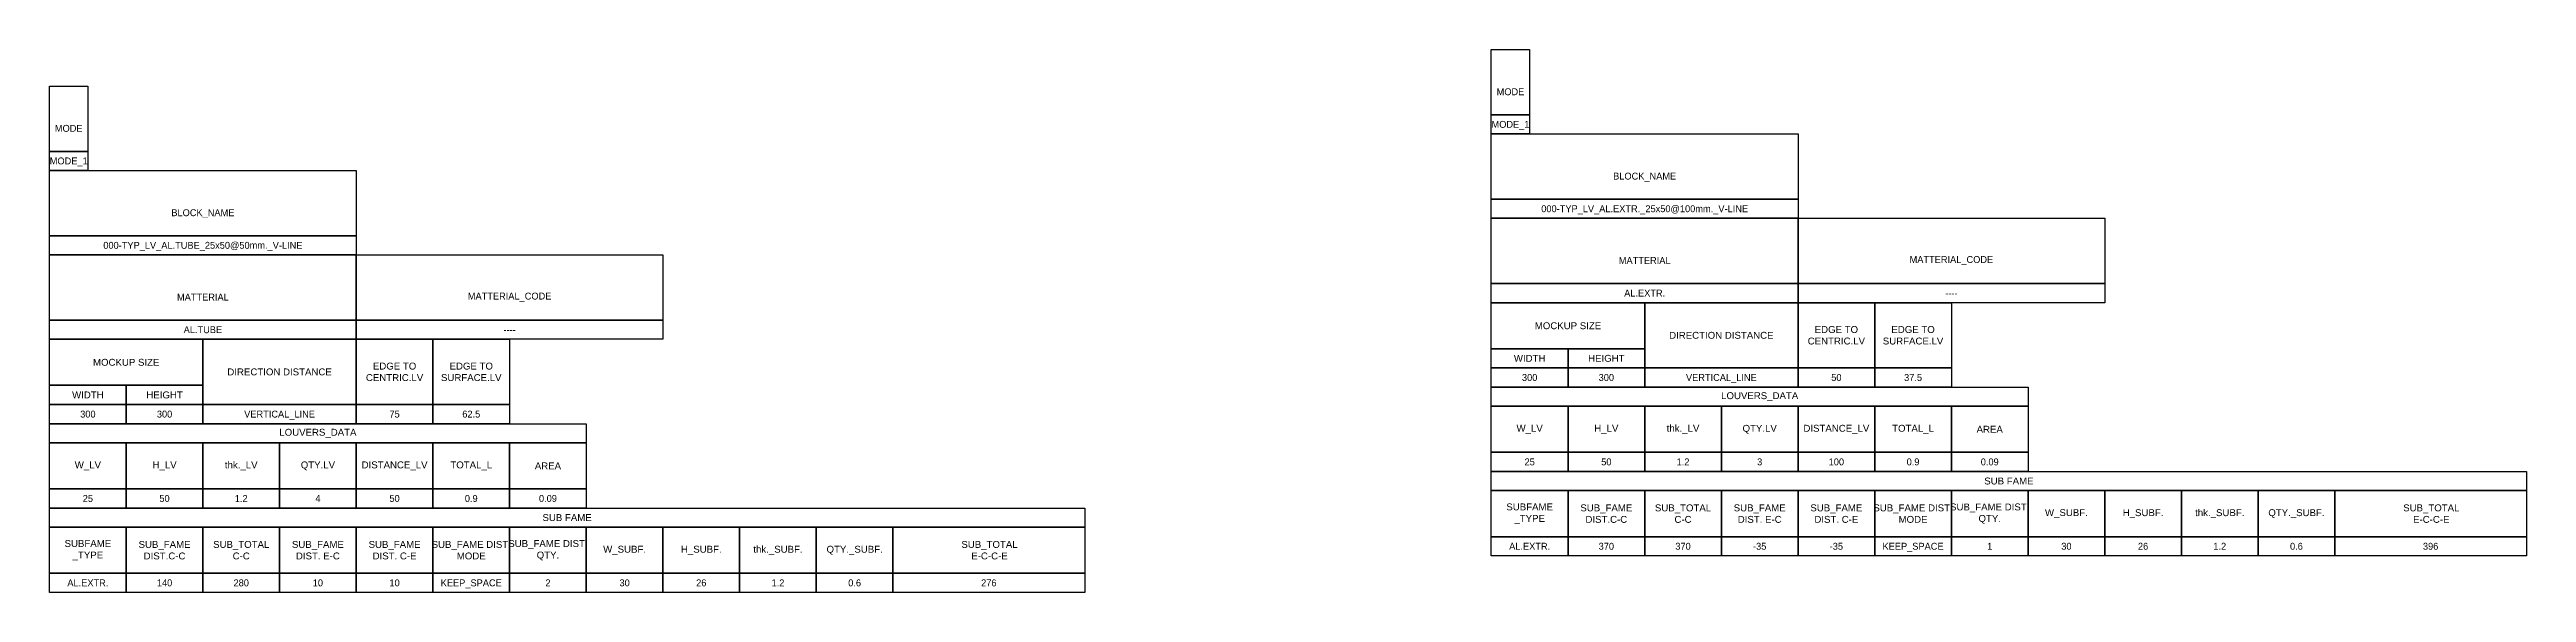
# Model space of a CAD drawing. Header units: millimetres. Extents: x -244126 to 368105, y -173968 to 259060.
# Drawn here: x -1276 to 1954, y 21893 to 22601 of the extents above; entities that cross this region are included whole.
import ezdxf
from ezdxf.enums import TextEntityAlignment as Align

# ---------------------------------------------------------------- set-up
doc = ezdxf.new("R2010")
doc.units = ezdxf.units.MM
doc.header["$MEASUREMENT"] = 0
for name, color, linetype in [('001 - ASCESSORIES', 1, 'Continuous'), ('002 - STRUCTURAL STEEL', 4, 'Continuous'), ('A04_TUBE SERIES', 7, 'Continuous')]:
    doc.layers.add(name, color=color, linetype=linetype)
doc.styles.get("Standard").update_dxf_attribs({"font": 'arial.ttf'})
doc.styles.add('TA', font='Cordia New.ttf', dxfattribs={"height": 4.5})

# ---------------------------------------------------------------- blocks, each defined once
blk = doc.blocks.new('*U560')
at = {"layer": '002 - STRUCTURAL STEEL', "color": 0, "linetype": 'ByBlock'}
blk.add_lwpolyline([(0, 5), (10, 5), (10, 0), (0, 0)], close=True, dxfattribs=at)
blk = doc.blocks.new('*U561')
at = {"layer": '002 - STRUCTURAL STEEL', "color": 0, "linetype": 'ByBlock'}
blk.add_lwpolyline([(0, 17), (10, 17), (10, 0), (0, 0)], close=True, dxfattribs=at)
blk = doc.blocks.new('*U567')
at = {"layer": '002 - STRUCTURAL STEEL', "color": 0, "linetype": 'ByBlock'}
blk.add_lwpolyline([(0, 17), (80, 17), (80, 0), (0, 0)], close=True, dxfattribs=at)
blk = doc.blocks.new('*U4911')
at = {"layer": '002 - STRUCTURAL STEEL', "color": 0, "linetype": 'ByBlock'}
blk.add_lwpolyline([(0, 5), (80, 5), (80, 0), (0, 0)], close=True, dxfattribs=at)
blk = doc.blocks.new('*U568')
at = {"layer": '002 - STRUCTURAL STEEL', "color": 0, "linetype": 'ByBlock'}
blk.add_lwpolyline([(0, 12), (40, 12), (40, 0), (0, 0)], close=True, dxfattribs=at)
blk = doc.blocks.new('*U4914')
at = {"layer": '002 - STRUCTURAL STEEL', "color": 0, "linetype": 'ByBlock'}
blk.add_lwpolyline([(0, 5), (20, 5), (20, 0), (0, 0)], close=True, dxfattribs=at)
blk = doc.blocks.new('*U3045')
at = {"layer": '002 - STRUCTURAL STEEL', "color": 0, "linetype": 'ByBlock'}
blk.add_lwpolyline([(0, 17), (40, 17), (40, 0), (0, 0)], close=True, dxfattribs=at)
blk = doc.blocks.new('*U3044')
at = {"layer": '002 - STRUCTURAL STEEL', "color": 0, "linetype": 'ByBlock'}
blk.add_lwpolyline([(0, 17), (20, 17), (20, 0), (0, 0)], close=True, dxfattribs=at)
blk = doc.blocks.new('*U562')
at = {"layer": '002 - STRUCTURAL STEEL', "color": 0, "linetype": 'ByBlock'}
blk.add_lwpolyline([(0, 12), (20, 12), (20, 0), (0, 0)], close=True, dxfattribs=at)
blk = doc.blocks.new('*U563')
at = {"layer": '002 - STRUCTURAL STEEL', "color": 0, "linetype": 'ByBlock'}
blk.add_lwpolyline([(0, 12), (20, 12), (20, 0), (0, 0)], close=True, dxfattribs=at)
blk = doc.blocks.new('*U564')
at = {"layer": '002 - STRUCTURAL STEEL', "color": 0, "linetype": 'ByBlock'}
blk.add_lwpolyline([(0, 12), (20, 12), (20, 0), (0, 0)], close=True, dxfattribs=at)
blk = doc.blocks.new('*U565')
at = {"layer": '002 - STRUCTURAL STEEL', "color": 0, "linetype": 'ByBlock'}
blk.add_lwpolyline([(0, 5), (270, 5), (270, 0), (0, 0)], close=True, dxfattribs=at)
blk = doc.blocks.new('*U566')
at = {"layer": '002 - STRUCTURAL STEEL', "color": 0, "linetype": 'ByBlock'}
blk.add_lwpolyline([(0, 12), (20, 12), (20, 0), (0, 0)], close=True, dxfattribs=at)
blk = doc.blocks.new('*U570')
at = {"layer": '002 - STRUCTURAL STEEL', "color": 0, "linetype": 'ByBlock'}
blk.add_lwpolyline([(0, 12), (20, 12), (20, 0), (0, 0)], close=True, dxfattribs=at)
blk = doc.blocks.new('*U571')
at = {"layer": '002 - STRUCTURAL STEEL', "color": 0, "linetype": 'ByBlock'}
blk.add_lwpolyline([(0, 12), (20, 12), (20, 0), (0, 0)], close=True, dxfattribs=at)
blk = doc.blocks.new('*U572')
at = {"layer": '002 - STRUCTURAL STEEL', "color": 0, "linetype": 'ByBlock'}
blk.add_lwpolyline([(0, 12), (20, 12), (20, 0), (0, 0)], close=True, dxfattribs=at)
blk = doc.blocks.new('*U573')
at = {"layer": '002 - STRUCTURAL STEEL', "color": 0, "linetype": 'ByBlock'}
blk.add_lwpolyline([(0, 12), (20, 12), (20, 0), (0, 0)], close=True, dxfattribs=at)
blk = doc.blocks.new('*U574')
at = {"layer": '002 - STRUCTURAL STEEL', "color": 0, "linetype": 'ByBlock'}
blk.add_lwpolyline([(0, 12), (20, 12), (20, 0), (0, 0)], close=True, dxfattribs=at)
blk = doc.blocks.new('*U575')
at = {"layer": '002 - STRUCTURAL STEEL', "color": 0, "linetype": 'ByBlock'}
blk.add_lwpolyline([(0, 12), (50, 12), (50, 0), (0, 0)], close=True, dxfattribs=at)
blk = doc.blocks.new('*U4913')
at = {"layer": '002 - STRUCTURAL STEEL', "color": 0, "linetype": 'ByBlock'}
blk.add_lwpolyline([(0, 5), (40, 5), (40, 0), (0, 0)], close=True, dxfattribs=at)
blk = doc.blocks.new('*U569')
at = {"layer": '002 - STRUCTURAL STEEL', "color": 0, "linetype": 'ByBlock'}
blk.add_lwpolyline([(0, 5), (50, 5), (50, 0), (0, 0)], close=True, dxfattribs=at)
blk = doc.blocks.new('*U556')
at = {"layer": '002 - STRUCTURAL STEEL', "color": 0, "linetype": 'ByBlock'}
blk.add_lwpolyline([(0, 12), (20, 12), (20, 0), (0, 0)], close=True, dxfattribs=at)
blk = doc.blocks.new('*U557')
at = {"layer": '002 - STRUCTURAL STEEL', "color": 0, "linetype": 'ByBlock'}
blk.add_lwpolyline([(0, 12), (20, 12), (20, 0), (0, 0)], close=True, dxfattribs=at)
blk = doc.blocks.new('*U558')
at = {"layer": '002 - STRUCTURAL STEEL', "color": 0, "linetype": 'ByBlock'}
blk.add_lwpolyline([(0, 12), (20, 12), (20, 0), (0, 0)], close=True, dxfattribs=at)
blk = doc.blocks.new('*U559')
at = {"layer": '002 - STRUCTURAL STEEL', "color": 0, "linetype": 'ByBlock'}
blk.add_lwpolyline([(0, 12), (20, 12), (20, 0), (0, 0)], close=True, dxfattribs=at)
blk = doc.blocks.new('*U550')
at = {"layer": '002 - STRUCTURAL STEEL', "color": 0, "linetype": 'ByBlock'}
blk.add_lwpolyline([(0, 12), (20, 12), (20, 0), (0, 0)], close=True, dxfattribs=at)
blk = doc.blocks.new('*U551')
at = {"layer": '002 - STRUCTURAL STEEL', "color": 0, "linetype": 'ByBlock'}
blk.add_lwpolyline([(0, 12), (20, 12), (20, 0), (0, 0)], close=True, dxfattribs=at)
blk = doc.blocks.new('*U552')
at = {"layer": '002 - STRUCTURAL STEEL', "color": 0, "linetype": 'ByBlock'}
blk.add_lwpolyline([(0, 12), (20, 12), (20, 0), (0, 0)], close=True, dxfattribs=at)
blk = doc.blocks.new('*U553')
at = {"layer": '002 - STRUCTURAL STEEL', "color": 0, "linetype": 'ByBlock'}
blk.add_lwpolyline([(0, 12), (20, 12), (20, 0), (0, 0)], close=True, dxfattribs=at)
blk = doc.blocks.new('*U554')
at = {"layer": '002 - STRUCTURAL STEEL', "color": 0, "linetype": 'ByBlock'}
blk.add_lwpolyline([(0, 12), (20, 12), (20, 0), (0, 0)], close=True, dxfattribs=at)
blk = doc.blocks.new('*U555')
at = {"layer": '002 - STRUCTURAL STEEL', "color": 0, "linetype": 'ByBlock'}
blk.add_lwpolyline([(0, 5), (140, 5), (140, 0), (0, 0)], close=True, dxfattribs=at)
blk = doc.blocks.new('LV_DATA_FROM_EXCEl')
at = {"color": 0}
for name, p in [('*U561', (0, 115)), ('*U560', (0, 110)), ('*U567', (0, 93)), ('*U4911', (0, 88)), ('*U567', (0, 71)), ('*U567', (80, 71)), ('*U4911', (0, 66)), ('*U568', (0, 54)), ('*U3045', (40, 49)), ('*U4911', (80, 66)), ('*U3044', (80, 49)), ('*U3044', (100, 49)), ('*U4914', (0, 49)), ('*U4914', (20, 49)), ('*U4914', (0, 44)), ('*U4914', (20, 44)), ('*U4913', (40, 44)), ('*U4914', (80, 44)), ('*U4914', (100, 44)), ('*U555', (0, 39)), ('*U556', (0, 27)), ('*U557', (20, 27)), ('*U558', (40, 27)), ('*U559', (60, 27)), ('*U550', (80, 27)), ('*U551', (100, 27)), ('*U552', (120, 27)), ('*U4914', (0, 22)), ('*U4914', (20, 22)), ('*U4914', (40, 22)), ('*U4914', (60, 22)), ('*U4914', (80, 22)), ('*U4914', (100, 22)), ('*U4914', (120, 22)), ('*U565', (0, 17)), ('*U554', (0, 5)), ('*U553', (20, 5)), ('*U562', (40, 5)), ('*U563', (60, 5)), ('*U564', (80, 5)), ('*U566', (100, 5)), ('*U570', (120, 5)), ('*U571', (140, 5)), ('*U572', (160, 5)), ('*U573', (180, 5)), ('*U574', (200, 5)), ('*U575', (220, 5)), ('*U4914', (0, 0)), ('*U4914', (20, 0)), ('*U4914', (40, 0)), ('*U4914', (60, 0)), ('*U4914', (80, 0)), ('*U4914', (100, 0)), ('*U4914', (120, 0)), ('*U4914', (140, 0)), ('*U4914', (160, 0)), ('*U4914', (180, 0)), ('*U4914', (200, 0)), ('*U569', (220, 0))]:
    blk.add_blockref(name, p, dxfattribs=at)
at = {"color": 0, "style": 'TA'}
for s, p in [('MODE', (5, 121)), ('BLOCK_NAME', (40, 99))]:
    blk.add_text(s, height=1.8, dxfattribs=at).set_placement(p, align=Align.MIDDLE_CENTER)
at = {"color": 0}
for s, p in [('MOCKUP SIZE', (20, 60)), ('DIRECTION DISTANCE', (60, 57.5)), ('WIDTH', (10, 51.5)), ('HEIGHT', (30, 51.5))]:
    blk.add_text(s, height=1.8, dxfattribs=at).set_placement(p, align=Align.MIDDLE_CENTER)
at = {"color": 0, "char_height": 1.8, "width": 13.8921, "attachment_point": 5, "style": 'TA'}
for s, insert in [('MATTERIAL', (40, 77)), ('MATTERIAL_CODE', (120, 77))]:
    blk.add_mtext(s, dxfattribs=dict(at, insert=insert))
at = {"color": 0, "char_height": 1.8, "attachment_point": 5}
for s, insert, width in [('EDGE TO CENTRIC.LV', (90, 57.5), 20), ('EDGE TO SURFACE.LV', (110, 57.5), 20), ('LOUVERS_DATA', (70, 41.5), 140), ('W_LV', (10, 33), 20), ('H_LV', (30, 33), 20), ('thk._LV', (50, 33), 20), ('QTY.LV', (70, 33), 20), ('DISTANCE_LV', (90, 33), 20), ('TOTAL_L', (110, 33), 20), ('AREA', (130, 33), 20), ('SUB FAME', (135, 19.5), 200), ('SUBFAME^J_TYPE', (10, 11), 20), ('SUB_FAME DIST.C-C', (30, 11), 20), ('SUB_TOTAL\\PC-C', (50, 11), 20), ('SUB_FAME DIST. E-C', (70, 11), 20), ('SUB_FAME DIST. C-E', (90, 11), 20), ('SUB_FAME DIST.\\PMODE', (110, 11), 20), ('SUB_FAME DIST.\\PQTY.', (130, 11), 20), ('SUB_TOTAL\\PE-C-C-E', (245.18, 11), 49.6483), ('W_SUBF.', (150, 11.01), 20), ('H_SUBF.', (170, 11), 20), ('thk._SUBF.', (190, 11), 20), ('QTY._SUBF.', (210, 11), 20)]:
    blk.add_mtext(s, dxfattribs=dict(at, insert=insert, width=width))
at = {"style": 'TA'}
for tag, p in [('MODE_VALUE', (5, 112.5)), ('BLOCK_NAME_VALUE', (40, 90.5)), ('MATTERIAL_VALUE', (40, 68.5)), ('MATTERIAL_CODE_VALUE', (120, 68.5)), ('DIRECTION DISTANCE_VALUE', (60, 46.5)), ('EDGE TO CENTRIC.LV_VALUE', (90, 46.5)), ('EDGE TO SURFACE.LV_VALUE', (110, 46.5)), ('DISTANCE_LV_VALUE', (90, 24.5)), ('TOTAL_L_VALUE', (110, 24.5)), ('AREA_VALUE', (130, 24.5)), ('SUBFAME^J_TYPE_VALUE', (10, 2.5)), ('SUB_FAME_DIST._QTY._VALUE', (130, 2.5)), ('W_SUBF._VALUE', (150, 2.5)), ('H_SUBF._VALUE', (170, 2.5)), ('THK._SUBF._VALUE', (190, 2.5)), ('QTY._SUBF._VALUE', (210, 2.5)), ('SUB_TOTAL\\PE-C-C-E_VALUE', (245, 2.5))]:
    blk.add_attdef(tag, text='', height=1.8, dxfattribs=at).set_placement(p, align=Align.MIDDLE_CENTER)
at = {"color": 3, "style": 'TA'}
for tag, p in [('WIDTH_VALUE', (10, 46.5)), ('HEIGHT_VALUE', (30, 46.5)), ('W_LV_VALUE', (10, 24.5)), ('H_LV_VALUE', (30, 24.5)), ('THK._LV_VALUE', (50, 24.5)), ('QTY.LV_VALUE', (70, 24.5)), ('SUB_FAME DIST.C-C_VALUE', (30, 2.5))]:
    blk.add_attdef(tag, text='', height=1.8, dxfattribs=at).set_placement(p, align=Align.MIDDLE_CENTER)
at = {"style": 'TA', "flags": 8}
for tag, p in [('SUB_TOTAL\\PC-C_VALUE', (50, 2.5)), ('SUB_FAME DIST. E-C_VALUE', (70, 2.5)), ('SUB_FAME DIST. C-E_VALUE', (90, 2.5)), ('SUB_FAME DIST.\\PMODE_VALUE', (110, 2.5))]:
    blk.add_attdef(tag, text='', height=1.8, dxfattribs=at).set_placement(p, align=Align.MIDDLE_CENTER)

msp = doc.modelspace()

# ---------------------------------------------------------------- block references
at = {"layer": '001 - ASCESSORIES', "color": 1}
ref = msp.add_blockref('LV_DATA_FROM_EXCEl', (-1276.11789, 21893.41753), dxfattribs=dict(at, xscale=5, yscale=5, zscale=5))
ref.add_attrib('MODE_VALUE', 'MODE_1', dxfattribs={"layer": '0', "height": 9, "style": 'TA'}).set_placement((-1251.11789, 22455.91753), align=Align.MIDDLE_CENTER)
ref.add_attrib('BLOCK_NAME_VALUE', '000-TYP_LV_AL.TUBE_25x50@50mm._V-LINE', dxfattribs={"layer": '0', "height": 9, "style": 'TA'}).set_placement((-1076.11789, 22345.91753), align=Align.MIDDLE_CENTER)
ref.add_attrib('MATTERIAL_VALUE', 'AL.TUBE', dxfattribs={"layer": '0', "height": 9, "style": 'TA'}).set_placement((-1076.11789, 22235.91753), align=Align.MIDDLE_CENTER)
ref.add_attrib('MATTERIAL_CODE_VALUE', '----', dxfattribs={"layer": '0', "height": 9, "style": 'TA'}).set_placement((-676.11789, 22235.91753), align=Align.MIDDLE_CENTER)
ref.add_attrib('WIDTH_VALUE', '300', dxfattribs={"layer": '0', "color": 3, "height": 9, "style": 'TA'}).set_placement((-1226.11789, 22125.91753), align=Align.MIDDLE_CENTER)
ref.add_attrib('HEIGHT_VALUE', '300', dxfattribs={"layer": '0', "color": 3, "height": 9, "style": 'TA'}).set_placement((-1126.11789, 22125.91753), align=Align.MIDDLE_CENTER)
ref.add_attrib('DIRECTION DISTANCE_VALUE', 'VERTICAL_LINE', dxfattribs={"layer": '0', "height": 9, "style": 'TA'}).set_placement((-976.11789, 22125.91753), align=Align.MIDDLE_CENTER)
ref.add_attrib('EDGE TO CENTRIC.LV_VALUE', '75', dxfattribs={"layer": '0', "height": 9, "style": 'TA'}).set_placement((-826.11789, 22125.91753), align=Align.MIDDLE_CENTER)
ref.add_attrib('EDGE TO SURFACE.LV_VALUE', '62.5', dxfattribs={"layer": '0', "height": 9, "style": 'TA'}).set_placement((-726.11789, 22125.91753), align=Align.MIDDLE_CENTER)
ref.add_attrib('W_LV_VALUE', '25', dxfattribs={"layer": '0', "color": 3, "height": 9, "style": 'TA'}).set_placement((-1226.11789, 22015.91753), align=Align.MIDDLE_CENTER)
ref.add_attrib('H_LV_VALUE', '50', dxfattribs={"layer": '0', "color": 3, "height": 9, "style": 'TA'}).set_placement((-1126.11789, 22015.91753), align=Align.MIDDLE_CENTER)
ref.add_attrib('THK._LV_VALUE', '1.2', dxfattribs={"layer": '0', "color": 3, "height": 9, "style": 'TA'}).set_placement((-1026.11789, 22015.91753), align=Align.MIDDLE_CENTER)
ref.add_attrib('QTY.LV_VALUE', '4', dxfattribs={"layer": '0', "color": 3, "height": 9, "style": 'TA'}).set_placement((-926.11789, 22015.91753), align=Align.MIDDLE_CENTER)
ref.add_attrib('DISTANCE_LV_VALUE', '50', dxfattribs={"layer": '0', "height": 9, "style": 'TA'}).set_placement((-826.11789, 22015.91753), align=Align.MIDDLE_CENTER)
ref.add_attrib('TOTAL_L_VALUE', '0.9', dxfattribs={"layer": '0', "height": 9, "style": 'TA'}).set_placement((-726.11789, 22015.91753), align=Align.MIDDLE_CENTER)
ref.add_attrib('AREA_VALUE', '0.09', dxfattribs={"layer": '0', "height": 9, "style": 'TA'}).set_placement((-626.11789, 22015.91753), align=Align.MIDDLE_CENTER)
ref.add_attrib('SUBFAME^J_TYPE_VALUE', 'AL.EXTR.', dxfattribs={"layer": '0', "height": 9, "style": 'TA'}).set_placement((-1226.11789, 21905.91753), align=Align.MIDDLE_CENTER)
ref.add_attrib('SUB_FAME DIST.C-C_VALUE', '140', dxfattribs={"layer": '0', "color": 3, "height": 9, "style": 'TA'}).set_placement((-1126.11789, 21905.91753), align=Align.MIDDLE_CENTER)
ref.add_attrib('SUB_TOTAL\\PC-C_VALUE', '280', dxfattribs={"layer": '0', "height": 9, "style": 'TA'}).set_placement((-1026.11789, 21905.91753), align=Align.MIDDLE_CENTER)
ref.add_attrib('SUB_FAME DIST. E-C_VALUE', '10', dxfattribs={"layer": '0', "height": 9, "style": 'TA'}).set_placement((-926.11789, 21905.91753), align=Align.MIDDLE_CENTER)
ref.add_attrib('SUB_FAME DIST. C-E_VALUE', '10', dxfattribs={"layer": '0', "height": 9, "style": 'TA'}).set_placement((-826.11789, 21905.91753), align=Align.MIDDLE_CENTER)
ref.add_attrib('SUB_FAME DIST.\\PMODE_VALUE', 'KEEP_SPACE', dxfattribs={"layer": '0', "height": 9, "style": 'TA'}).set_placement((-726.11789, 21905.91753), align=Align.MIDDLE_CENTER)
ref.add_attrib('SUB_FAME_DIST._QTY._VALUE', '2', dxfattribs={"layer": '0', "height": 9, "style": 'TA'}).set_placement((-626.11789, 21905.91753), align=Align.MIDDLE_CENTER)
ref.add_attrib('W_SUBF._VALUE', '30', dxfattribs={"layer": '0', "height": 9, "style": 'TA'}).set_placement((-526.11789, 21905.91753), align=Align.MIDDLE_CENTER)
ref.add_attrib('H_SUBF._VALUE', '26', dxfattribs={"layer": '0', "height": 9, "style": 'TA'}).set_placement((-426.11789, 21905.91753), align=Align.MIDDLE_CENTER)
ref.add_attrib('THK._SUBF._VALUE', '1.2', dxfattribs={"layer": '0', "height": 9, "style": 'TA'}).set_placement((-326.11789, 21905.91753), align=Align.MIDDLE_CENTER)
ref.add_attrib('QTY._SUBF._VALUE', '0.6', dxfattribs={"layer": '0', "height": 9, "style": 'TA'}).set_placement((-226.11789, 21905.91753), align=Align.MIDDLE_CENTER)
ref.add_attrib('SUB_TOTAL\\PE-C-C-E_VALUE', '276', dxfattribs={"layer": '0', "height": 9, "style": 'TA'}).set_placement((-51.11789, 21905.91753), align=Align.MIDDLE_CENTER)
at = {"layer": 'A04_TUBE SERIES', "color": 3}
ref = msp.add_blockref('LV_DATA_FROM_EXCEl', (604.22776, 21941.11069), dxfattribs=dict(at, xscale=5, yscale=5, zscale=5))
ref.add_attrib('MODE_VALUE', 'MODE_1', dxfattribs={"layer": '0', "height": 9, "style": 'TA'}).set_placement((629.22776, 22503.61069), align=Align.MIDDLE_CENTER)
ref.add_attrib('BLOCK_NAME_VALUE', '000-TYP_LV_AL.EXTR._25x50@100mm._V-LINE', dxfattribs={"layer": '0', "height": 9, "style": 'TA'}).set_placement((804.22776, 22393.61069), align=Align.MIDDLE_CENTER)
ref.add_attrib('MATTERIAL_VALUE', 'AL.EXTR.', dxfattribs={"layer": '0', "height": 9, "style": 'TA'}).set_placement((804.22776, 22283.61069), align=Align.MIDDLE_CENTER)
ref.add_attrib('MATTERIAL_CODE_VALUE', '----', dxfattribs={"layer": '0', "height": 9, "style": 'TA'}).set_placement((1204.22776, 22283.61069), align=Align.MIDDLE_CENTER)
ref.add_attrib('WIDTH_VALUE', '300', dxfattribs={"layer": '0', "color": 3, "height": 9, "style": 'TA'}).set_placement((654.22776, 22173.61069), align=Align.MIDDLE_CENTER)
ref.add_attrib('HEIGHT_VALUE', '300', dxfattribs={"layer": '0', "color": 3, "height": 9, "style": 'TA'}).set_placement((754.22776, 22173.61069), align=Align.MIDDLE_CENTER)
ref.add_attrib('DIRECTION DISTANCE_VALUE', 'VERTICAL_LINE', dxfattribs={"layer": '0', "height": 9, "style": 'TA'}).set_placement((904.22776, 22173.61069), align=Align.MIDDLE_CENTER)
ref.add_attrib('EDGE TO CENTRIC.LV_VALUE', '50', dxfattribs={"layer": '0', "height": 9, "style": 'TA'}).set_placement((1054.22776, 22173.61069), align=Align.MIDDLE_CENTER)
ref.add_attrib('EDGE TO SURFACE.LV_VALUE', '37.5', dxfattribs={"layer": '0', "height": 9, "style": 'TA'}).set_placement((1154.22776, 22173.61069), align=Align.MIDDLE_CENTER)
ref.add_attrib('W_LV_VALUE', '25', dxfattribs={"layer": '0', "color": 3, "height": 9, "style": 'TA'}).set_placement((654.22776, 22063.61069), align=Align.MIDDLE_CENTER)
ref.add_attrib('H_LV_VALUE', '50', dxfattribs={"layer": '0', "color": 3, "height": 9, "style": 'TA'}).set_placement((754.22776, 22063.61069), align=Align.MIDDLE_CENTER)
ref.add_attrib('THK._LV_VALUE', '1.2', dxfattribs={"layer": '0', "color": 3, "height": 9, "style": 'TA'}).set_placement((854.22776, 22063.61069), align=Align.MIDDLE_CENTER)
ref.add_attrib('QTY.LV_VALUE', '3', dxfattribs={"layer": '0', "color": 3, "height": 9, "style": 'TA'}).set_placement((954.22776, 22063.61069), align=Align.MIDDLE_CENTER)
ref.add_attrib('DISTANCE_LV_VALUE', '100', dxfattribs={"layer": '0', "height": 9, "style": 'TA'}).set_placement((1054.22776, 22063.61069), align=Align.MIDDLE_CENTER)
ref.add_attrib('TOTAL_L_VALUE', '0.9', dxfattribs={"layer": '0', "height": 9, "style": 'TA'}).set_placement((1154.22776, 22063.61069), align=Align.MIDDLE_CENTER)
ref.add_attrib('AREA_VALUE', '0.09', dxfattribs={"layer": '0', "height": 9, "style": 'TA'}).set_placement((1254.22776, 22063.61069), align=Align.MIDDLE_CENTER)
ref.add_attrib('SUBFAME^J_TYPE_VALUE', 'AL.EXTR.', dxfattribs={"layer": '0', "height": 9, "style": 'TA'}).set_placement((654.22776, 21953.61069), align=Align.MIDDLE_CENTER)
ref.add_attrib('SUB_FAME DIST.C-C_VALUE', '370', dxfattribs={"layer": '0', "color": 3, "height": 9, "style": 'TA'}).set_placement((754.22776, 21953.61069), align=Align.MIDDLE_CENTER)
ref.add_attrib('SUB_TOTAL\\PC-C_VALUE', '370', dxfattribs={"layer": '0', "height": 9, "style": 'TA'}).set_placement((854.22776, 21953.61069), align=Align.MIDDLE_CENTER)
ref.add_attrib('SUB_FAME DIST. E-C_VALUE', '-35', dxfattribs={"layer": '0', "height": 9, "style": 'TA'}).set_placement((954.22776, 21953.61069), align=Align.MIDDLE_CENTER)
ref.add_attrib('SUB_FAME DIST. C-E_VALUE', '-35', dxfattribs={"layer": '0', "height": 9, "style": 'TA'}).set_placement((1054.22776, 21953.61069), align=Align.MIDDLE_CENTER)
ref.add_attrib('SUB_FAME DIST.\\PMODE_VALUE', 'KEEP_SPACE', dxfattribs={"layer": '0', "height": 9, "style": 'TA'}).set_placement((1154.22776, 21953.61069), align=Align.MIDDLE_CENTER)
ref.add_attrib('SUB_FAME_DIST._QTY._VALUE', '1', dxfattribs={"layer": '0', "height": 9, "style": 'TA'}).set_placement((1254.22776, 21953.61069), align=Align.MIDDLE_CENTER)
ref.add_attrib('W_SUBF._VALUE', '30', dxfattribs={"layer": '0', "height": 9, "style": 'TA'}).set_placement((1354.22776, 21953.61069), align=Align.MIDDLE_CENTER)
ref.add_attrib('H_SUBF._VALUE', '26', dxfattribs={"layer": '0', "height": 9, "style": 'TA'}).set_placement((1454.22776, 21953.61069), align=Align.MIDDLE_CENTER)
ref.add_attrib('THK._SUBF._VALUE', '1.2', dxfattribs={"layer": '0', "height": 9, "style": 'TA'}).set_placement((1554.22776, 21953.61069), align=Align.MIDDLE_CENTER)
ref.add_attrib('QTY._SUBF._VALUE', '0.6', dxfattribs={"layer": '0', "height": 9, "style": 'TA'}).set_placement((1654.22776, 21953.61069), align=Align.MIDDLE_CENTER)
ref.add_attrib('SUB_TOTAL\\PE-C-C-E_VALUE', '396', dxfattribs={"layer": '0', "height": 9, "style": 'TA'}).set_placement((1829.22776, 21953.61069), align=Align.MIDDLE_CENTER)

doc.saveas('drawing.dxf')
